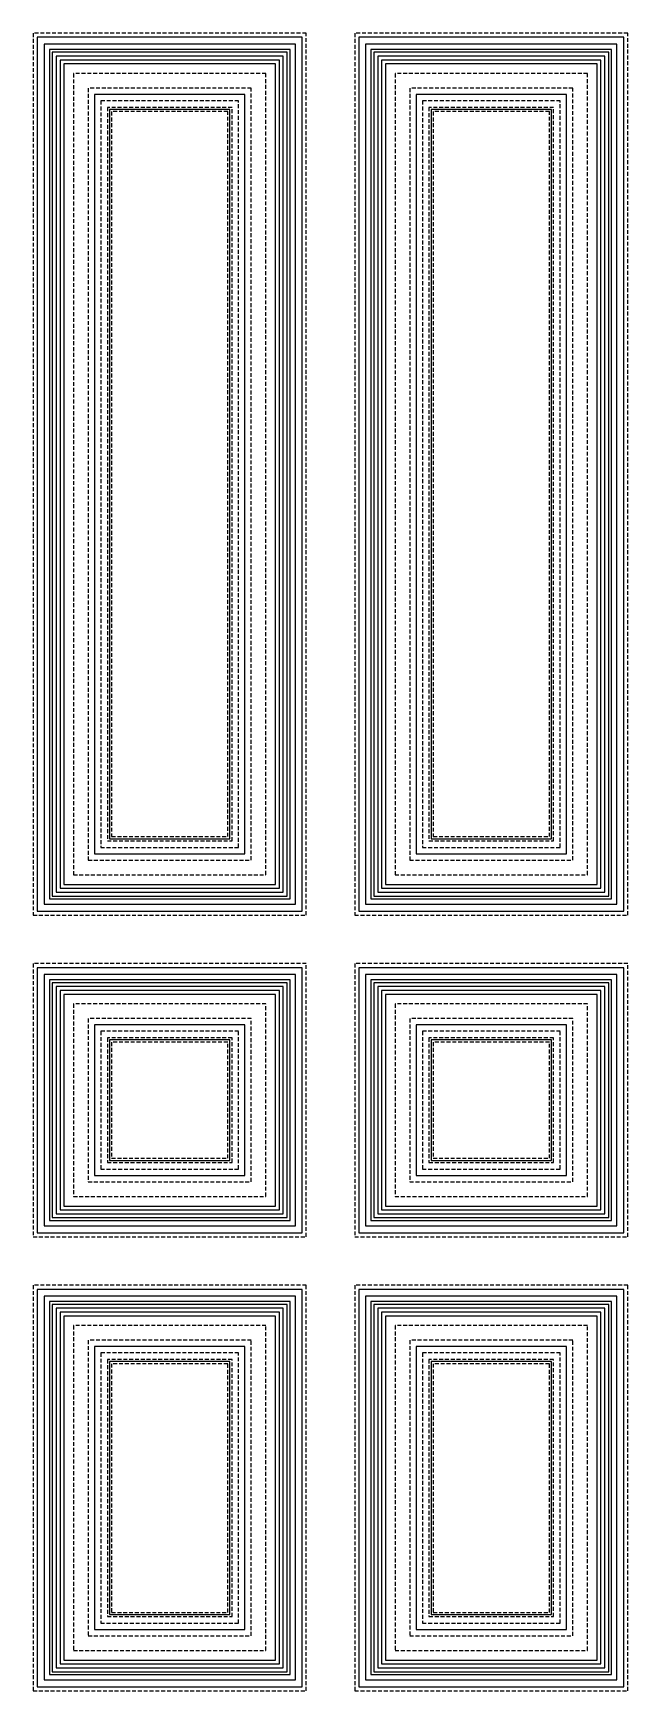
# Model space of a CAD drawing. Header units: millimetres. Extents: x -307 to 307, y 200 to 1908.
import ezdxf

# ---------------------------------------------------------------- set-up
doc = ezdxf.new("R2010")
doc.units = ezdxf.units.MM
for name, pattern in [('K5LT32842', [0]), ('K5LT32845', [0]), ('K5LT_DASHED', [6, 4, -2])]:
    doc.linetypes.add(name, pattern=pattern)
doc.layers.add('A-29', color=7, linetype='Continuous')

msp = doc.modelspace()

# ---------------------------------------------------------------- linework, layer by layer
at = {"layer": 'A-29', "color": 251, "linetype": 'K5LT_DASHED', "true_color": 0x636466}
for points in [[(-25, 1908.5), (-306.5, 1908.5), (-306.5, 999.5), (-25, 999.5)], [(306.5, 1908.5), (25, 1908.5), (25, 999.5), (306.5, 999.5)], [(-66.6, 1866.9), (-264.9, 1866.9), (-264.9, 1041.1), (-66.6, 1041.1)], [(264.9, 1866.9), (66.6, 1866.9), (66.6, 1041.1), (264.9, 1041.1)], [(-81.7, 1851.8), (-249.8, 1851.8), (-249.8, 1056.2), (-81.7, 1056.2)], [(249.8, 1851.8), (81.7, 1851.8), (81.7, 1056.2), (249.8, 1056.2)], [(-94.7, 1838.8), (-236.8, 1838.8), (-236.8, 1069.2), (-94.7, 1069.2)], [(-101.5, 1832), (-230, 1832), (-230, 1076), (-101.5, 1076)], [(236.8, 1838.8), (94.7, 1838.8), (94.7, 1069.2), (236.8, 1069.2)], [(230, 1832), (101.5, 1832), (101.5, 1076), (230, 1076)], [(-105.9, 1827.6), (-225.6, 1827.6), (-225.6, 1080.4), (-105.9, 1080.4)], [(225.6, 1827.6), (105.9, 1827.6), (105.9, 1080.4), (225.6, 1080.4)], [(-25, 949.5), (-306.5, 949.5), (-306.5, 668), (-25, 668)], [(306.5, 949.5), (25, 949.5), (25, 668), (306.5, 668)], [(-66.6, 907.9), (-264.9, 907.9), (-264.9, 709.6), (-66.6, 709.6)], [(264.9, 907.9), (66.6, 907.9), (66.6, 709.6), (264.9, 709.6)], [(-81.7, 892.8), (-249.8, 892.8), (-249.8, 724.7), (-81.7, 724.7)], [(249.8, 892.8), (81.7, 892.8), (81.7, 724.7), (249.8, 724.7)], [(-94.7, 879.8), (-236.8, 879.8), (-236.8, 737.7), (-94.7, 737.7)], [(-101.5, 873), (-230, 873), (-230, 744.5), (-101.5, 744.5)], [(236.8, 879.8), (94.7, 879.8), (94.7, 737.7), (236.8, 737.7)], [(230, 873), (101.5, 873), (101.5, 744.5), (230, 744.5)], [(-105.9, 868.6), (-225.6, 868.6), (-225.6, 748.9), (-105.9, 748.9)], [(225.6, 868.6), (105.9, 868.6), (105.9, 748.9), (225.6, 748.9)], [(-25, 618), (-306.5, 618), (-306.5, 200), (-25, 200)], [(306.5, 618), (25, 618), (25, 200), (306.5, 200)], [(-66.6, 576.4), (-264.9, 576.4), (-264.9, 241.6), (-66.6, 241.6)], [(264.9, 576.4), (66.6, 576.4), (66.6, 241.6), (264.9, 241.6)], [(-81.7, 561.3), (-249.8, 561.3), (-249.8, 256.7), (-81.7, 256.7)], [(-94.7, 548.3), (-236.8, 548.3), (-236.8, 269.7), (-94.7, 269.7)], [(249.8, 561.3), (81.7, 561.3), (81.7, 256.7), (249.8, 256.7)], [(236.8, 548.3), (94.7, 548.3), (94.7, 269.7), (236.8, 269.7)], [(-101.5, 541.5), (-230, 541.5), (-230, 276.5), (-101.5, 276.5)], [(-105.9, 537.1), (-225.6, 537.1), (-225.6, 280.9), (-105.9, 280.9)], [(230, 541.5), (101.5, 541.5), (101.5, 276.5), (230, 276.5)], [(225.6, 537.1), (105.9, 537.1), (105.9, 280.9), (225.6, 280.9)]]:
    msp.add_lwpolyline(points, close=True, dxfattribs=at)
at = {"layer": 'A-29', "color": 12, "linetype": 'K5LT32842', "true_color": 0xcc0000}
for points in [[(-29.2, 1904.3), (-302.3, 1904.3), (-302.3, 1003.7), (-29.2, 1003.7)], [(-36.2, 1897.3), (-295.3, 1897.3), (-295.3, 1010.7), (-36.2, 1010.7)], [(302.3, 1904.3), (29.2, 1904.3), (29.2, 1003.7), (302.3, 1003.7)], [(295.3, 1897.3), (36.2, 1897.3), (36.2, 1010.7), (295.3, 1010.7)], [(-41.7, 1891.8), (-289.8, 1891.8), (-289.8, 1016.2), (-41.7, 1016.2)], [(289.8, 1891.8), (41.7, 1891.8), (41.7, 1016.2), (289.8, 1016.2)], [(-88.2, 1845.3), (-243.3, 1845.3), (-243.3, 1062.7), (-88.2, 1062.7)], [(243.3, 1845.3), (88.2, 1845.3), (88.2, 1062.7), (243.3, 1062.7)], [(-29.2, 945.3), (-302.3, 945.3), (-302.3, 672.2), (-29.2, 672.2)], [(302.3, 945.3), (29.2, 945.3), (29.2, 672.2), (302.3, 672.2)], [(-36.2, 938.3), (-295.3, 938.3), (-295.3, 679.2), (-36.2, 679.2)], [(-41.7, 932.8), (-289.8, 932.8), (-289.8, 684.7), (-41.7, 684.7)], [(295.3, 938.3), (36.2, 938.3), (36.2, 679.2), (295.3, 679.2)], [(289.8, 932.8), (41.7, 932.8), (41.7, 684.7), (289.8, 684.7)], [(-88.2, 886.3), (-243.3, 886.3), (-243.3, 731.2), (-88.2, 731.2)], [(243.3, 886.3), (88.2, 886.3), (88.2, 731.2), (243.3, 731.2)], [(-29.2, 613.8), (-302.3, 613.8), (-302.3, 204.2), (-29.2, 204.2)], [(-36.2, 606.8), (-295.3, 606.8), (-295.3, 211.2), (-36.2, 211.2)], [(-41.7, 601.3), (-289.8, 601.3), (-289.8, 216.7), (-41.7, 216.7)], [(302.3, 613.8), (29.2, 613.8), (29.2, 204.2), (302.3, 204.2)], [(295.3, 606.8), (36.2, 606.8), (36.2, 211.2), (295.3, 211.2)], [(289.8, 601.3), (41.7, 601.3), (41.7, 216.7), (289.8, 216.7)], [(-88.2, 554.8), (-243.3, 554.8), (-243.3, 263.2), (-88.2, 263.2)], [(243.3, 554.8), (88.2, 554.8), (88.2, 263.2), (243.3, 263.2)]]:
    msp.add_lwpolyline(points, close=True, dxfattribs=at)
at = {"layer": 'A-29', "color": 4, "linetype": 'K5LT32842'}
for points in [[(-44.7, 1888.8), (-286.8, 1888.8), (-286.8, 1019.2), (-44.7, 1019.2)], [(-48.7, 1884.8), (-282.8, 1884.8), (-282.8, 1023.2), (-48.7, 1023.2)], [(-52.7, 1880.8), (-278.8, 1880.8), (-278.8, 1027.2), (-52.7, 1027.2)], [(286.8, 1888.8), (44.7, 1888.8), (44.7, 1019.2), (286.8, 1019.2)], [(282.8, 1884.8), (48.7, 1884.8), (48.7, 1023.2), (282.8, 1023.2)], [(278.8, 1880.8), (52.7, 1880.8), (52.7, 1027.2), (278.8, 1027.2)], [(-56.7, 1876.8), (-274.8, 1876.8), (-274.8, 1031.2), (-56.7, 1031.2)], [(274.8, 1876.8), (56.7, 1876.8), (56.7, 1031.2), (274.8, 1031.2)], [(-44.7, 929.8), (-286.8, 929.8), (-286.8, 687.7), (-44.7, 687.7)], [(-48.7, 925.8), (-282.8, 925.8), (-282.8, 691.7), (-48.7, 691.7)], [(286.8, 929.8), (44.7, 929.8), (44.7, 687.7), (286.8, 687.7)], [(282.8, 925.8), (48.7, 925.8), (48.7, 691.7), (282.8, 691.7)], [(-52.7, 921.8), (-278.8, 921.8), (-278.8, 695.7), (-52.7, 695.7)], [(-56.7, 917.8), (-274.8, 917.8), (-274.8, 699.7), (-56.7, 699.7)], [(278.8, 921.8), (52.7, 921.8), (52.7, 695.7), (278.8, 695.7)], [(274.8, 917.8), (56.7, 917.8), (56.7, 699.7), (274.8, 699.7)], [(-44.7, 598.3), (-286.8, 598.3), (-286.8, 219.7), (-44.7, 219.7)], [(286.8, 598.3), (44.7, 598.3), (44.7, 219.7), (286.8, 219.7)], [(-48.7, 594.3), (-282.8, 594.3), (-282.8, 223.7), (-48.7, 223.7)], [(-52.7, 590.3), (-278.8, 590.3), (-278.8, 227.7), (-52.7, 227.7)], [(-56.7, 586.3), (-274.8, 586.3), (-274.8, 231.7), (-56.7, 231.7)], [(282.8, 594.3), (48.7, 594.3), (48.7, 223.7), (282.8, 223.7)], [(278.8, 590.3), (52.7, 590.3), (52.7, 227.7), (278.8, 227.7)], [(274.8, 586.3), (56.7, 586.3), (56.7, 231.7), (274.8, 231.7)]]:
    msp.add_lwpolyline(points, close=True, dxfattribs=at)
at = {"layer": 'A-29', "color": 3, "linetype": 'K5LT32845'}
for points in [[(-103.7, 1829.8), (-227.8, 1829.8), (-227.8, 1078.2), (-103.7, 1078.2)], [(227.8, 1829.8), (103.7, 1829.8), (103.7, 1078.2), (227.8, 1078.2)], [(-103.7, 870.8), (-227.8, 870.8), (-227.8, 746.7), (-103.7, 746.7)], [(227.8, 870.8), (103.7, 870.8), (103.7, 746.7), (227.8, 746.7)], [(-103.7, 539.3), (-227.8, 539.3), (-227.8, 278.7), (-103.7, 278.7)], [(227.8, 539.3), (103.7, 539.3), (103.7, 278.7), (227.8, 278.7)]]:
    msp.add_lwpolyline(points, close=True, dxfattribs=at)

doc.saveas('drawing.dxf')
